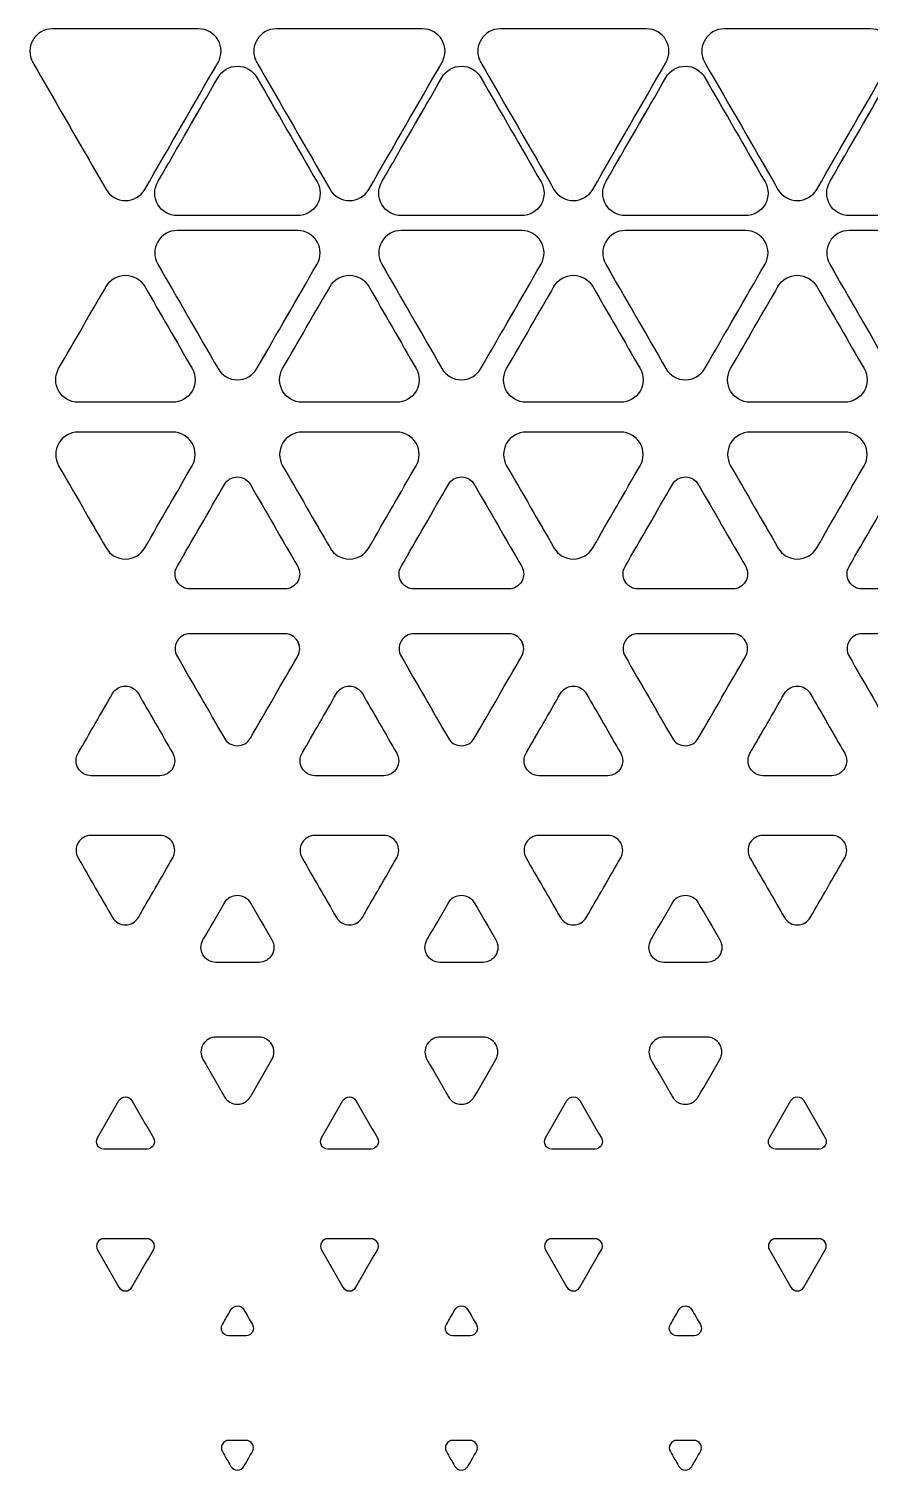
# Model space of a CAD drawing. Extents: x -66 to 148, y 54 to 150.
# Drawn here: x -66.5 to -10.1, y 53.5 to 150 of the extents above; entities that cross this region are included whole.
import ezdxf

# ---------------------------------------------------------------- set-up
doc = ezdxf.new("R2010")
doc.units = 0
doc.layers.add('Default', color=7, linetype='Continuous')

msp = doc.modelspace()

# ---------------------------------------------------------------- linework, layer by layer
at = {"layer": 'Default'}
for points, knots in [([(-66.202, 147.75), (-66.47, 148.215), (-66.47, 148.786), (-66.202, 149.25), (-65.934, 149.714), (-65.439, 150), (-64.903, 150), (-61.634, 150), (-58.366, 150), (-55.097, 150), (-54.561, 150), (-54.066, 149.714), (-53.798, 149.25), (-53.53, 148.786), (-53.53, 148.215), (-53.798, 147.75), (-55.432, 144.918), (-57.066, 142.085), (-58.701, 139.252), (-58.969, 138.788), (-59.464, 138.502), (-60, 138.502), (-60.536, 138.502), (-61.031, 138.788), (-61.299, 139.252), (-62.934, 142.085), (-64.568, 144.918), (-66.202, 147.75)], [0, 0, 0, 0, 1, 1, 1, 2, 2, 2, 11.80577, 11.80577, 11.80577, 12.80577, 12.80577, 12.80577, 13.80577, 13.80577, 13.80577, 23.616986, 23.616986, 23.616986, 24.616986, 24.616986, 24.616986, 25.616986, 25.616986, 25.616986, 35.428202, 35.428202, 35.428202, 35.428202]), ([(-51.202, 147.75), (-51.47, 148.215), (-51.47, 148.786), (-51.202, 149.25), (-50.934, 149.714), (-50.439, 150), (-49.903, 150), (-46.634, 150), (-43.366, 150), (-40.097, 150), (-39.561, 150), (-39.066, 149.714), (-38.798, 149.25), (-38.53, 148.786), (-38.53, 148.215), (-38.798, 147.75), (-40.432, 144.918), (-42.066, 142.085), (-43.701, 139.252), (-43.969, 138.788), (-44.464, 138.502), (-45, 138.502), (-45.536, 138.502), (-46.031, 138.788), (-46.299, 139.252), (-47.934, 142.085), (-49.568, 144.918), (-51.202, 147.75)], [0, 0, 0, 0, 1, 1, 1, 2, 2, 2, 11.80577, 11.80577, 11.80577, 12.80577, 12.80577, 12.80577, 13.80577, 13.80577, 13.80577, 23.616986, 23.616986, 23.616986, 24.616986, 24.616986, 24.616986, 25.616986, 25.616986, 25.616986, 35.428202, 35.428202, 35.428202, 35.428202]), ([(-36.202, 147.75), (-36.47, 148.215), (-36.47, 148.786), (-36.202, 149.25), (-35.934, 149.714), (-35.439, 150), (-34.903, 150), (-31.634, 150), (-28.366, 150), (-25.097, 150), (-24.561, 150), (-24.066, 149.714), (-23.798, 149.25), (-23.53, 148.786), (-23.53, 148.215), (-23.798, 147.75), (-25.432, 144.918), (-27.066, 142.085), (-28.701, 139.252), (-28.969, 138.788), (-29.464, 138.502), (-30, 138.502), (-30.536, 138.502), (-31.031, 138.788), (-31.299, 139.252), (-32.934, 142.085), (-34.568, 144.918), (-36.202, 147.75)], [0, 0, 0, 0, 1, 1, 1, 2, 2, 2, 11.80577, 11.80577, 11.80577, 12.80577, 12.80577, 12.80577, 13.80577, 13.80577, 13.80577, 23.616986, 23.616986, 23.616986, 24.616986, 24.616986, 24.616986, 25.616986, 25.616986, 25.616986, 35.428202, 35.428202, 35.428202, 35.428202]), ([(-21.202, 147.75), (-21.47, 148.215), (-21.47, 148.786), (-21.202, 149.25), (-20.934, 149.714), (-20.439, 150), (-19.903, 150), (-16.634, 150), (-13.366, 150), (-10.097, 150), (-9.561, 150), (-9.066, 149.714), (-8.798, 149.25), (-8.53, 148.786), (-8.53, 148.215), (-8.798, 147.75), (-10.432, 144.918), (-12.066, 142.085), (-13.701, 139.252), (-13.969, 138.788), (-14.464, 138.502), (-15, 138.502), (-15.536, 138.502), (-16.031, 138.788), (-16.299, 139.252), (-17.934, 142.085), (-19.568, 144.918), (-21.202, 147.75)], [0, 0, 0, 0, 1, 1, 1, 2, 2, 2, 11.80577, 11.80577, 11.80577, 12.80577, 12.80577, 12.80577, 13.80577, 13.80577, 13.80577, 23.616986, 23.616986, 23.616986, 24.616986, 24.616986, 24.616986, 25.616986, 25.616986, 25.616986, 35.428202, 35.428202, 35.428202, 35.428202]), ([(-51.201, 146.747), (-51.469, 147.212), (-51.964, 147.498), (-52.5, 147.498), (-53.036, 147.498), (-53.531, 147.212), (-53.799, 146.747), (-55.145, 144.415), (-56.491, 142.082), (-57.836, 139.75), (-58.104, 139.285), (-58.104, 138.714), (-57.836, 138.25), (-57.568, 137.786), (-57.073, 137.5), (-56.537, 137.5), (-53.846, 137.5), (-51.154, 137.5), (-48.463, 137.5), (-47.927, 137.5), (-47.432, 137.786), (-47.164, 138.25), (-46.896, 138.714), (-46.896, 139.285), (-47.164, 139.75), (-48.509, 142.082), (-49.855, 144.415), (-51.201, 146.747)], [0, 0, 0, 0, 1, 1, 1, 2, 2, 2, 10.078844, 10.078844, 10.078844, 11.078844, 11.078844, 11.078844, 12.078844, 12.078844, 12.078844, 20.153204, 20.153204, 20.153204, 21.153204, 21.153204, 21.153204, 22.153204, 22.153204, 22.153204, 30.232048, 30.232048, 30.232048, 30.232048]), ([(-36.201, 146.747), (-36.469, 147.212), (-36.964, 147.498), (-37.5, 147.498), (-38.036, 147.498), (-38.531, 147.212), (-38.799, 146.747), (-40.145, 144.415), (-41.491, 142.082), (-42.836, 139.75), (-43.104, 139.285), (-43.104, 138.714), (-42.836, 138.25), (-42.568, 137.786), (-42.073, 137.5), (-41.537, 137.5), (-38.846, 137.5), (-36.154, 137.5), (-33.463, 137.5), (-32.927, 137.5), (-32.432, 137.786), (-32.164, 138.25), (-31.896, 138.714), (-31.896, 139.285), (-32.164, 139.75), (-33.509, 142.082), (-34.855, 144.415), (-36.201, 146.747)], [0, 0, 0, 0, 1, 1, 1, 2, 2, 2, 10.078844, 10.078844, 10.078844, 11.078844, 11.078844, 11.078844, 12.078844, 12.078844, 12.078844, 20.153204, 20.153204, 20.153204, 21.153204, 21.153204, 21.153204, 22.153204, 22.153204, 22.153204, 30.232048, 30.232048, 30.232048, 30.232048]), ([(-21.201, 146.747), (-21.469, 147.212), (-21.964, 147.498), (-22.5, 147.498), (-23.036, 147.498), (-23.531, 147.212), (-23.799, 146.747), (-25.145, 144.415), (-26.491, 142.082), (-27.836, 139.75), (-28.104, 139.285), (-28.104, 138.714), (-27.836, 138.25), (-27.568, 137.786), (-27.073, 137.5), (-26.537, 137.5), (-23.846, 137.5), (-21.154, 137.5), (-18.463, 137.5), (-17.927, 137.5), (-17.432, 137.786), (-17.164, 138.25), (-16.896, 138.714), (-16.896, 139.285), (-17.164, 139.75), (-18.509, 142.082), (-19.855, 144.415), (-21.201, 146.747)], [0, 0, 0, 0, 1, 1, 1, 2, 2, 2, 10.078844, 10.078844, 10.078844, 11.078844, 11.078844, 11.078844, 12.078844, 12.078844, 12.078844, 20.153204, 20.153204, 20.153204, 21.153204, 21.153204, 21.153204, 22.153204, 22.153204, 22.153204, 30.232048, 30.232048, 30.232048, 30.232048]), ([(-6.201, 146.747), (-6.469, 147.212), (-6.964, 147.498), (-7.5, 147.498), (-8.036, 147.498), (-8.531, 147.212), (-8.799, 146.747), (-10.145, 144.415), (-11.491, 142.082), (-12.836, 139.75), (-13.104, 139.285), (-13.104, 138.714), (-12.836, 138.25), (-12.568, 137.786), (-12.073, 137.5), (-11.537, 137.5), (-8.846, 137.5), (-6.154, 137.5), (-3.463, 137.5), (-2.927, 137.5), (-2.432, 137.786), (-2.164, 138.25), (-1.896, 138.714), (-1.896, 139.285), (-2.164, 139.75), (-3.509, 142.082), (-4.855, 144.415), (-6.201, 146.747)], [0, 0, 0, 0, 1, 1, 1, 2, 2, 2, 10.078844, 10.078844, 10.078844, 11.078844, 11.078844, 11.078844, 12.078844, 12.078844, 12.078844, 20.153204, 20.153204, 20.153204, 21.153204, 21.153204, 21.153204, 22.153204, 22.153204, 22.153204, 30.232048, 30.232048, 30.232048, 30.232048]), ([(-51.201, 127.253), (-51.469, 126.788), (-51.964, 126.502), (-52.5, 126.502), (-53.036, 126.502), (-53.531, 126.788), (-53.799, 127.253), (-55.145, 129.585), (-56.491, 131.918), (-57.836, 134.25), (-58.104, 134.715), (-58.104, 135.286), (-57.836, 135.75), (-57.568, 136.214), (-57.073, 136.5), (-56.537, 136.5), (-53.846, 136.5), (-51.154, 136.5), (-48.463, 136.5), (-47.927, 136.5), (-47.432, 136.214), (-47.164, 135.75), (-46.896, 135.286), (-46.896, 134.715), (-47.164, 134.25), (-48.509, 131.918), (-49.855, 129.585), (-51.201, 127.253)], [0, 0, 0, 0, 1, 1, 1, 2, 2, 2, 10.078844, 10.078844, 10.078844, 11.078844, 11.078844, 11.078844, 12.078844, 12.078844, 12.078844, 20.153204, 20.153204, 20.153204, 21.153204, 21.153204, 21.153204, 22.153204, 22.153204, 22.153204, 30.232048, 30.232048, 30.232048, 30.232048]), ([(-36.201, 127.253), (-36.469, 126.788), (-36.964, 126.502), (-37.5, 126.502), (-38.036, 126.502), (-38.531, 126.788), (-38.799, 127.253), (-40.145, 129.585), (-41.491, 131.918), (-42.836, 134.25), (-43.104, 134.715), (-43.104, 135.286), (-42.836, 135.75), (-42.568, 136.214), (-42.073, 136.5), (-41.537, 136.5), (-38.846, 136.5), (-36.154, 136.5), (-33.463, 136.5), (-32.927, 136.5), (-32.432, 136.214), (-32.164, 135.75), (-31.896, 135.286), (-31.896, 134.715), (-32.164, 134.25), (-33.509, 131.918), (-34.855, 129.585), (-36.201, 127.253)], [0, 0, 0, 0, 1, 1, 1, 2, 2, 2, 10.078844, 10.078844, 10.078844, 11.078844, 11.078844, 11.078844, 12.078844, 12.078844, 12.078844, 20.153204, 20.153204, 20.153204, 21.153204, 21.153204, 21.153204, 22.153204, 22.153204, 22.153204, 30.232048, 30.232048, 30.232048, 30.232048]), ([(-21.201, 127.253), (-21.469, 126.788), (-21.964, 126.502), (-22.5, 126.502), (-23.036, 126.502), (-23.531, 126.788), (-23.799, 127.253), (-25.145, 129.585), (-26.491, 131.918), (-27.836, 134.25), (-28.104, 134.715), (-28.104, 135.286), (-27.836, 135.75), (-27.568, 136.214), (-27.073, 136.5), (-26.537, 136.5), (-23.846, 136.5), (-21.154, 136.5), (-18.463, 136.5), (-17.927, 136.5), (-17.432, 136.214), (-17.164, 135.75), (-16.896, 135.286), (-16.896, 134.715), (-17.164, 134.25), (-18.509, 131.918), (-19.855, 129.585), (-21.201, 127.253)], [0, 0, 0, 0, 1, 1, 1, 2, 2, 2, 10.078844, 10.078844, 10.078844, 11.078844, 11.078844, 11.078844, 12.078844, 12.078844, 12.078844, 20.153204, 20.153204, 20.153204, 21.153204, 21.153204, 21.153204, 22.153204, 22.153204, 22.153204, 30.232048, 30.232048, 30.232048, 30.232048]), ([(-6.201, 127.253), (-6.469, 126.788), (-6.964, 126.502), (-7.5, 126.502), (-8.036, 126.502), (-8.531, 126.788), (-8.799, 127.253), (-10.145, 129.585), (-11.491, 131.918), (-12.836, 134.25), (-13.104, 134.715), (-13.104, 135.286), (-12.836, 135.75), (-12.568, 136.214), (-12.073, 136.5), (-11.537, 136.5), (-8.846, 136.5), (-6.154, 136.5), (-3.463, 136.5), (-2.927, 136.5), (-2.432, 136.214), (-2.164, 135.75), (-1.896, 135.286), (-1.896, 134.715), (-2.164, 134.25), (-3.509, 131.918), (-4.855, 129.585), (-6.201, 127.253)], [0, 0, 0, 0, 1, 1, 1, 2, 2, 2, 10.078844, 10.078844, 10.078844, 11.078844, 11.078844, 11.078844, 12.078844, 12.078844, 12.078844, 20.153204, 20.153204, 20.153204, 21.153204, 21.153204, 21.153204, 22.153204, 22.153204, 22.153204, 30.232048, 30.232048, 30.232048, 30.232048]), ([(-58.701, 132.747), (-58.969, 133.211), (-59.464, 133.497), (-60, 133.497), (-60.536, 133.497), (-61.031, 133.211), (-61.299, 132.747), (-62.356, 130.914), (-63.414, 129.082), (-64.471, 127.25), (-64.739, 126.785), (-64.738, 126.214), (-64.47, 125.75), (-64.202, 125.286), (-63.707, 125), (-63.171, 125), (-61.057, 125), (-58.943, 125), (-56.829, 125), (-56.293, 125), (-55.798, 125.286), (-55.53, 125.75), (-55.262, 126.214), (-55.261, 126.785), (-55.529, 127.25), (-56.586, 129.082), (-57.644, 130.914), (-58.701, 132.747)], [0, 0, 0, 0, 1, 1, 1, 2, 2, 2, 8.346472, 8.346472, 8.346472, 9.346472, 9.346472, 9.346472, 10.346472, 10.346472, 10.346472, 16.689422, 16.689422, 16.689422, 17.689422, 17.689422, 17.689422, 18.689422, 18.689422, 18.689422, 25.035895, 25.035895, 25.035895, 25.035895]), ([(-43.701, 132.747), (-43.969, 133.211), (-44.464, 133.497), (-45, 133.497), (-45.536, 133.497), (-46.031, 133.211), (-46.299, 132.747), (-47.356, 130.914), (-48.414, 129.082), (-49.471, 127.25), (-49.739, 126.785), (-49.738, 126.214), (-49.47, 125.75), (-49.202, 125.286), (-48.707, 125), (-48.171, 125), (-46.057, 125), (-43.943, 125), (-41.829, 125), (-41.293, 125), (-40.798, 125.286), (-40.53, 125.75), (-40.262, 126.214), (-40.261, 126.785), (-40.529, 127.25), (-41.586, 129.082), (-42.644, 130.914), (-43.701, 132.747)], [0, 0, 0, 0, 1, 1, 1, 2, 2, 2, 8.346472, 8.346472, 8.346472, 9.346472, 9.346472, 9.346472, 10.346472, 10.346472, 10.346472, 16.689422, 16.689422, 16.689422, 17.689422, 17.689422, 17.689422, 18.689422, 18.689422, 18.689422, 25.035895, 25.035895, 25.035895, 25.035895]), ([(-28.701, 132.747), (-28.969, 133.211), (-29.464, 133.497), (-30, 133.497), (-30.536, 133.497), (-31.031, 133.211), (-31.299, 132.747), (-32.356, 130.914), (-33.414, 129.082), (-34.471, 127.25), (-34.739, 126.785), (-34.738, 126.214), (-34.47, 125.75), (-34.202, 125.286), (-33.707, 125), (-33.171, 125), (-31.057, 125), (-28.943, 125), (-26.829, 125), (-26.293, 125), (-25.798, 125.286), (-25.53, 125.75), (-25.262, 126.214), (-25.261, 126.785), (-25.529, 127.25), (-26.586, 129.082), (-27.644, 130.914), (-28.701, 132.747)], [0, 0, 0, 0, 1, 1, 1, 2, 2, 2, 8.346472, 8.346472, 8.346472, 9.346472, 9.346472, 9.346472, 10.346472, 10.346472, 10.346472, 16.689422, 16.689422, 16.689422, 17.689422, 17.689422, 17.689422, 18.689422, 18.689422, 18.689422, 25.035895, 25.035895, 25.035895, 25.035895]), ([(-13.701, 132.747), (-13.969, 133.211), (-14.464, 133.497), (-15, 133.497), (-15.536, 133.497), (-16.031, 133.211), (-16.299, 132.747), (-17.356, 130.914), (-18.414, 129.082), (-19.471, 127.25), (-19.739, 126.785), (-19.738, 126.214), (-19.47, 125.75), (-19.202, 125.286), (-18.707, 125), (-18.171, 125), (-16.057, 125), (-13.943, 125), (-11.829, 125), (-11.293, 125), (-10.798, 125.286), (-10.53, 125.75), (-10.262, 126.214), (-10.261, 126.785), (-10.529, 127.25), (-11.586, 129.082), (-12.644, 130.914), (-13.701, 132.747)], [0, 0, 0, 0, 1, 1, 1, 2, 2, 2, 8.346472, 8.346472, 8.346472, 9.346472, 9.346472, 9.346472, 10.346472, 10.346472, 10.346472, 16.689422, 16.689422, 16.689422, 17.689422, 17.689422, 17.689422, 18.689422, 18.689422, 18.689422, 25.035895, 25.035895, 25.035895, 25.035895]), ([(-58.701, 115.253), (-58.969, 114.789), (-59.464, 114.503), (-60, 114.503), (-60.536, 114.503), (-61.031, 114.789), (-61.299, 115.253), (-62.356, 117.086), (-63.414, 118.918), (-64.471, 120.75), (-64.739, 121.215), (-64.738, 121.786), (-64.47, 122.25), (-64.202, 122.714), (-63.707, 123), (-63.171, 123), (-61.057, 123), (-58.943, 123), (-56.829, 123), (-56.293, 123), (-55.798, 122.714), (-55.53, 122.25), (-55.262, 121.786), (-55.261, 121.215), (-55.529, 120.75), (-56.586, 118.918), (-57.644, 117.086), (-58.701, 115.253)], [0, 0, 0, 0, 1, 1, 1, 2, 2, 2, 8.346472, 8.346472, 8.346472, 9.346472, 9.346472, 9.346472, 10.346472, 10.346472, 10.346472, 16.689422, 16.689422, 16.689422, 17.689422, 17.689422, 17.689422, 18.689422, 18.689422, 18.689422, 25.035895, 25.035895, 25.035895, 25.035895]), ([(-43.701, 115.253), (-43.969, 114.789), (-44.464, 114.503), (-45, 114.503), (-45.536, 114.503), (-46.031, 114.789), (-46.299, 115.253), (-47.356, 117.086), (-48.414, 118.918), (-49.471, 120.75), (-49.739, 121.215), (-49.738, 121.786), (-49.47, 122.25), (-49.202, 122.714), (-48.707, 123), (-48.171, 123), (-46.057, 123), (-43.943, 123), (-41.829, 123), (-41.293, 123), (-40.798, 122.714), (-40.53, 122.25), (-40.262, 121.786), (-40.261, 121.215), (-40.529, 120.75), (-41.586, 118.918), (-42.644, 117.086), (-43.701, 115.253)], [0, 0, 0, 0, 1, 1, 1, 2, 2, 2, 8.346472, 8.346472, 8.346472, 9.346472, 9.346472, 9.346472, 10.346472, 10.346472, 10.346472, 16.689422, 16.689422, 16.689422, 17.689422, 17.689422, 17.689422, 18.689422, 18.689422, 18.689422, 25.035895, 25.035895, 25.035895, 25.035895]), ([(-28.701, 115.253), (-28.969, 114.789), (-29.464, 114.503), (-30, 114.503), (-30.536, 114.503), (-31.031, 114.789), (-31.299, 115.253), (-32.356, 117.086), (-33.414, 118.918), (-34.471, 120.75), (-34.739, 121.215), (-34.738, 121.786), (-34.47, 122.25), (-34.202, 122.714), (-33.707, 123), (-33.171, 123), (-31.057, 123), (-28.943, 123), (-26.829, 123), (-26.293, 123), (-25.798, 122.714), (-25.53, 122.25), (-25.262, 121.786), (-25.261, 121.215), (-25.529, 120.75), (-26.586, 118.918), (-27.644, 117.086), (-28.701, 115.253)], [0, 0, 0, 0, 1, 1, 1, 2, 2, 2, 8.346472, 8.346472, 8.346472, 9.346472, 9.346472, 9.346472, 10.346472, 10.346472, 10.346472, 16.689422, 16.689422, 16.689422, 17.689422, 17.689422, 17.689422, 18.689422, 18.689422, 18.689422, 25.035895, 25.035895, 25.035895, 25.035895]), ([(-13.701, 115.253), (-13.969, 114.789), (-14.464, 114.503), (-15, 114.503), (-15.536, 114.503), (-16.031, 114.789), (-16.299, 115.253), (-17.356, 117.086), (-18.414, 118.918), (-19.471, 120.75), (-19.739, 121.215), (-19.738, 121.786), (-19.47, 122.25), (-19.202, 122.714), (-18.707, 123), (-18.171, 123), (-16.057, 123), (-13.943, 123), (-11.829, 123), (-11.293, 123), (-10.798, 122.714), (-10.53, 122.25), (-10.262, 121.786), (-10.261, 121.215), (-10.529, 120.75), (-11.586, 118.918), (-12.644, 117.086), (-13.701, 115.253)], [0, 0, 0, 0, 1, 1, 1, 2, 2, 2, 8.346472, 8.346472, 8.346472, 9.346472, 9.346472, 9.346472, 10.346472, 10.346472, 10.346472, 16.689422, 16.689422, 16.689422, 17.689422, 17.689422, 17.689422, 18.689422, 18.689422, 18.689422, 25.035895, 25.035895, 25.035895, 25.035895]), ([(-51.634, 119.497), (-51.812, 119.807), (-52.143, 119.997), (-52.5, 119.997), (-52.857, 119.997), (-53.188, 119.807), (-53.366, 119.497), (-54.423, 117.665), (-55.481, 115.832), (-56.538, 114), (-56.716, 113.69), (-56.716, 113.309), (-56.537, 113), (-56.359, 112.691), (-56.029, 112.5), (-55.671, 112.5), (-53.557, 112.5), (-51.443, 112.5), (-49.329, 112.5), (-48.971, 112.5), (-48.641, 112.691), (-48.463, 113), (-48.284, 113.309), (-48.284, 113.69), (-48.462, 114), (-49.519, 115.832), (-50.577, 117.665), (-51.634, 119.497)], [0, 0, 0, 0, 1, 1, 1, 2, 2, 2, 8.346472, 8.346472, 8.346472, 9.346472, 9.346472, 9.346472, 10.346472, 10.346472, 10.346472, 16.689422, 16.689422, 16.689422, 17.689422, 17.689422, 17.689422, 18.689422, 18.689422, 18.689422, 25.035895, 25.035895, 25.035895, 25.035895]), ([(-36.634, 119.497), (-36.812, 119.807), (-37.143, 119.997), (-37.5, 119.997), (-37.857, 119.997), (-38.188, 119.807), (-38.366, 119.497), (-39.423, 117.665), (-40.481, 115.832), (-41.538, 114), (-41.716, 113.69), (-41.716, 113.309), (-41.537, 113), (-41.359, 112.691), (-41.029, 112.5), (-40.671, 112.5), (-38.557, 112.5), (-36.443, 112.5), (-34.329, 112.5), (-33.971, 112.5), (-33.641, 112.691), (-33.463, 113), (-33.284, 113.309), (-33.284, 113.69), (-33.462, 114), (-34.519, 115.832), (-35.577, 117.665), (-36.634, 119.497)], [0, 0, 0, 0, 1, 1, 1, 2, 2, 2, 8.346472, 8.346472, 8.346472, 9.346472, 9.346472, 9.346472, 10.346472, 10.346472, 10.346472, 16.689422, 16.689422, 16.689422, 17.689422, 17.689422, 17.689422, 18.689422, 18.689422, 18.689422, 25.035895, 25.035895, 25.035895, 25.035895]), ([(-21.634, 119.497), (-21.812, 119.807), (-22.143, 119.997), (-22.5, 119.997), (-22.857, 119.997), (-23.188, 119.807), (-23.366, 119.497), (-24.423, 117.665), (-25.481, 115.832), (-26.538, 114), (-26.716, 113.69), (-26.716, 113.309), (-26.537, 113), (-26.359, 112.691), (-26.029, 112.5), (-25.671, 112.5), (-23.557, 112.5), (-21.443, 112.5), (-19.329, 112.5), (-18.971, 112.5), (-18.641, 112.691), (-18.463, 113), (-18.284, 113.309), (-18.284, 113.69), (-18.462, 114), (-19.519, 115.832), (-20.577, 117.665), (-21.634, 119.497)], [0, 0, 0, 0, 1, 1, 1, 2, 2, 2, 8.346472, 8.346472, 8.346472, 9.346472, 9.346472, 9.346472, 10.346472, 10.346472, 10.346472, 16.689422, 16.689422, 16.689422, 17.689422, 17.689422, 17.689422, 18.689422, 18.689422, 18.689422, 25.035895, 25.035895, 25.035895, 25.035895]), ([(-6.634, 119.497), (-6.812, 119.807), (-7.143, 119.997), (-7.5, 119.997), (-7.857, 119.997), (-8.188, 119.807), (-8.366, 119.497), (-9.423, 117.665), (-10.481, 115.832), (-11.538, 114), (-11.716, 113.69), (-11.716, 113.309), (-11.537, 113), (-11.359, 112.691), (-11.029, 112.5), (-10.671, 112.5), (-8.557, 112.5), (-6.443, 112.5), (-4.329, 112.5), (-3.971, 112.5), (-3.641, 112.691), (-3.463, 113), (-3.284, 113.309), (-3.284, 113.69), (-3.462, 114), (-4.519, 115.832), (-5.577, 117.665), (-6.634, 119.497)], [0, 0, 0, 0, 1, 1, 1, 2, 2, 2, 8.346472, 8.346472, 8.346472, 9.346472, 9.346472, 9.346472, 10.346472, 10.346472, 10.346472, 16.689422, 16.689422, 16.689422, 17.689422, 17.689422, 17.689422, 18.689422, 18.689422, 18.689422, 25.035895, 25.035895, 25.035895, 25.035895]), ([(-51.634, 102.503), (-51.812, 102.193), (-52.143, 102.003), (-52.5, 102.003), (-52.857, 102.003), (-53.188, 102.193), (-53.366, 102.503), (-54.423, 104.335), (-55.481, 106.168), (-56.538, 108), (-56.716, 108.31), (-56.716, 108.691), (-56.537, 109), (-56.359, 109.309), (-56.029, 109.5), (-55.671, 109.5), (-53.557, 109.5), (-51.443, 109.5), (-49.329, 109.5), (-48.971, 109.5), (-48.641, 109.309), (-48.463, 109), (-48.284, 108.691), (-48.284, 108.31), (-48.462, 108), (-49.519, 106.168), (-50.577, 104.335), (-51.634, 102.503)], [0, 0, 0, 0, 1, 1, 1, 2, 2, 2, 8.346472, 8.346472, 8.346472, 9.346472, 9.346472, 9.346472, 10.346472, 10.346472, 10.346472, 16.689422, 16.689422, 16.689422, 17.689422, 17.689422, 17.689422, 18.689422, 18.689422, 18.689422, 25.035895, 25.035895, 25.035895, 25.035895]), ([(-36.634, 102.503), (-36.812, 102.193), (-37.143, 102.003), (-37.5, 102.003), (-37.857, 102.003), (-38.188, 102.193), (-38.366, 102.503), (-39.423, 104.335), (-40.481, 106.168), (-41.538, 108), (-41.716, 108.31), (-41.716, 108.691), (-41.537, 109), (-41.359, 109.309), (-41.029, 109.5), (-40.671, 109.5), (-38.557, 109.5), (-36.443, 109.5), (-34.329, 109.5), (-33.971, 109.5), (-33.641, 109.309), (-33.463, 109), (-33.284, 108.691), (-33.284, 108.31), (-33.462, 108), (-34.519, 106.168), (-35.577, 104.335), (-36.634, 102.503)], [0, 0, 0, 0, 1, 1, 1, 2, 2, 2, 8.346472, 8.346472, 8.346472, 9.346472, 9.346472, 9.346472, 10.346472, 10.346472, 10.346472, 16.689422, 16.689422, 16.689422, 17.689422, 17.689422, 17.689422, 18.689422, 18.689422, 18.689422, 25.035895, 25.035895, 25.035895, 25.035895]), ([(-21.634, 102.503), (-21.812, 102.193), (-22.143, 102.003), (-22.5, 102.003), (-22.857, 102.003), (-23.188, 102.193), (-23.366, 102.503), (-24.423, 104.335), (-25.481, 106.168), (-26.538, 108), (-26.716, 108.31), (-26.716, 108.691), (-26.537, 109), (-26.359, 109.309), (-26.029, 109.5), (-25.671, 109.5), (-23.557, 109.5), (-21.443, 109.5), (-19.329, 109.5), (-18.971, 109.5), (-18.641, 109.309), (-18.463, 109), (-18.284, 108.691), (-18.284, 108.31), (-18.462, 108), (-19.519, 106.168), (-20.577, 104.335), (-21.634, 102.503)], [0, 0, 0, 0, 1, 1, 1, 2, 2, 2, 8.346472, 8.346472, 8.346472, 9.346472, 9.346472, 9.346472, 10.346472, 10.346472, 10.346472, 16.689422, 16.689422, 16.689422, 17.689422, 17.689422, 17.689422, 18.689422, 18.689422, 18.689422, 25.035895, 25.035895, 25.035895, 25.035895]), ([(-6.634, 102.503), (-6.812, 102.193), (-7.143, 102.003), (-7.5, 102.003), (-7.857, 102.003), (-8.188, 102.193), (-8.366, 102.503), (-9.423, 104.335), (-10.481, 106.168), (-11.538, 108), (-11.716, 108.31), (-11.716, 108.691), (-11.537, 109), (-11.359, 109.309), (-11.029, 109.5), (-10.671, 109.5), (-8.557, 109.5), (-6.443, 109.5), (-4.329, 109.5), (-3.971, 109.5), (-3.641, 109.309), (-3.463, 109), (-3.284, 108.691), (-3.284, 108.31), (-3.462, 108), (-4.519, 106.168), (-5.577, 104.335), (-6.634, 102.503)], [0, 0, 0, 0, 1, 1, 1, 2, 2, 2, 8.346472, 8.346472, 8.346472, 9.346472, 9.346472, 9.346472, 10.346472, 10.346472, 10.346472, 16.689422, 16.689422, 16.689422, 17.689422, 17.689422, 17.689422, 18.689422, 18.689422, 18.689422, 25.035895, 25.035895, 25.035895, 25.035895]), ([(-59.134, 105.496), (-59.312, 105.806), (-59.643, 105.997), (-60, 105.997), (-60.357, 105.997), (-60.688, 105.806), (-60.866, 105.496), (-61.635, 104.164), (-62.403, 102.832), (-63.172, 101.5), (-63.35, 101.19), (-63.35, 100.809), (-63.172, 100.5), (-62.993, 100.191), (-62.663, 100), (-62.306, 100), (-60.769, 100), (-59.231, 100), (-57.694, 100), (-57.337, 100), (-57.007, 100.191), (-56.828, 100.5), (-56.65, 100.809), (-56.65, 101.19), (-56.828, 101.5), (-57.597, 102.832), (-58.365, 104.164), (-59.134, 105.496)], [0, 0, 0, 0, 1, 1, 1, 2, 2, 2, 6.614101, 6.614101, 6.614101, 7.614101, 7.614101, 7.614101, 8.614101, 8.614101, 8.614101, 13.22564, 13.22564, 13.22564, 14.22564, 14.22564, 14.22564, 15.22564, 15.22564, 15.22564, 19.839741, 19.839741, 19.839741, 19.839741]), ([(-44.134, 105.496), (-44.312, 105.806), (-44.643, 105.997), (-45, 105.997), (-45.357, 105.997), (-45.688, 105.806), (-45.866, 105.496), (-46.635, 104.164), (-47.403, 102.832), (-48.172, 101.5), (-48.35, 101.19), (-48.35, 100.809), (-48.172, 100.5), (-47.993, 100.191), (-47.663, 100), (-47.306, 100), (-45.769, 100), (-44.231, 100), (-42.694, 100), (-42.337, 100), (-42.007, 100.191), (-41.828, 100.5), (-41.65, 100.809), (-41.65, 101.19), (-41.828, 101.5), (-42.597, 102.832), (-43.365, 104.164), (-44.134, 105.496)], [0, 0, 0, 0, 1, 1, 1, 2, 2, 2, 6.614101, 6.614101, 6.614101, 7.614101, 7.614101, 7.614101, 8.614101, 8.614101, 8.614101, 13.22564, 13.22564, 13.22564, 14.22564, 14.22564, 14.22564, 15.22564, 15.22564, 15.22564, 19.839741, 19.839741, 19.839741, 19.839741]), ([(-29.134, 105.496), (-29.312, 105.806), (-29.643, 105.997), (-30, 105.997), (-30.357, 105.997), (-30.688, 105.806), (-30.866, 105.496), (-31.635, 104.164), (-32.403, 102.832), (-33.172, 101.5), (-33.35, 101.19), (-33.35, 100.809), (-33.172, 100.5), (-32.993, 100.191), (-32.663, 100), (-32.306, 100), (-30.769, 100), (-29.231, 100), (-27.694, 100), (-27.337, 100), (-27.007, 100.191), (-26.828, 100.5), (-26.65, 100.809), (-26.65, 101.19), (-26.828, 101.5), (-27.597, 102.832), (-28.365, 104.164), (-29.134, 105.496)], [0, 0, 0, 0, 1, 1, 1, 2, 2, 2, 6.614101, 6.614101, 6.614101, 7.614101, 7.614101, 7.614101, 8.614101, 8.614101, 8.614101, 13.22564, 13.22564, 13.22564, 14.22564, 14.22564, 14.22564, 15.22564, 15.22564, 15.22564, 19.839741, 19.839741, 19.839741, 19.839741]), ([(-14.134, 105.496), (-14.312, 105.806), (-14.643, 105.997), (-15, 105.997), (-15.357, 105.997), (-15.688, 105.806), (-15.866, 105.496), (-16.635, 104.164), (-17.403, 102.832), (-18.172, 101.5), (-18.35, 101.19), (-18.35, 100.809), (-18.172, 100.5), (-17.993, 100.191), (-17.663, 100), (-17.306, 100), (-15.769, 100), (-14.231, 100), (-12.694, 100), (-12.337, 100), (-12.007, 100.191), (-11.828, 100.5), (-11.65, 100.809), (-11.65, 101.19), (-11.828, 101.5), (-12.597, 102.832), (-13.365, 104.164), (-14.134, 105.496)], [0, 0, 0, 0, 1, 1, 1, 2, 2, 2, 6.614101, 6.614101, 6.614101, 7.614101, 7.614101, 7.614101, 8.614101, 8.614101, 8.614101, 13.22564, 13.22564, 13.22564, 14.22564, 14.22564, 14.22564, 15.22564, 15.22564, 15.22564, 19.839741, 19.839741, 19.839741, 19.839741]), ([(-59.134, 90.504), (-59.312, 90.194), (-59.643, 90.003), (-60, 90.003), (-60.357, 90.003), (-60.688, 90.194), (-60.866, 90.504), (-61.635, 91.836), (-62.403, 93.168), (-63.172, 94.5), (-63.35, 94.81), (-63.35, 95.191), (-63.172, 95.5), (-62.993, 95.809), (-62.663, 96), (-62.306, 96), (-60.769, 96), (-59.231, 96), (-57.694, 96), (-57.337, 96), (-57.007, 95.809), (-56.828, 95.5), (-56.65, 95.191), (-56.65, 94.81), (-56.828, 94.5), (-57.597, 93.168), (-58.365, 91.836), (-59.134, 90.504)], [0, 0, 0, 0, 1, 1, 1, 2, 2, 2, 6.614101, 6.614101, 6.614101, 7.614101, 7.614101, 7.614101, 8.614101, 8.614101, 8.614101, 13.22564, 13.22564, 13.22564, 14.22564, 14.22564, 14.22564, 15.22564, 15.22564, 15.22564, 19.839741, 19.839741, 19.839741, 19.839741]), ([(-44.134, 90.504), (-44.312, 90.194), (-44.643, 90.003), (-45, 90.003), (-45.357, 90.003), (-45.688, 90.194), (-45.866, 90.504), (-46.635, 91.836), (-47.403, 93.168), (-48.172, 94.5), (-48.35, 94.81), (-48.35, 95.191), (-48.172, 95.5), (-47.993, 95.809), (-47.663, 96), (-47.306, 96), (-45.769, 96), (-44.231, 96), (-42.694, 96), (-42.337, 96), (-42.007, 95.809), (-41.828, 95.5), (-41.65, 95.191), (-41.65, 94.81), (-41.828, 94.5), (-42.597, 93.168), (-43.365, 91.836), (-44.134, 90.504)], [0, 0, 0, 0, 1, 1, 1, 2, 2, 2, 6.614101, 6.614101, 6.614101, 7.614101, 7.614101, 7.614101, 8.614101, 8.614101, 8.614101, 13.22564, 13.22564, 13.22564, 14.22564, 14.22564, 14.22564, 15.22564, 15.22564, 15.22564, 19.839741, 19.839741, 19.839741, 19.839741]), ([(-29.134, 90.504), (-29.312, 90.194), (-29.643, 90.003), (-30, 90.003), (-30.357, 90.003), (-30.688, 90.194), (-30.866, 90.504), (-31.635, 91.836), (-32.403, 93.168), (-33.172, 94.5), (-33.35, 94.81), (-33.35, 95.191), (-33.172, 95.5), (-32.993, 95.809), (-32.663, 96), (-32.306, 96), (-30.769, 96), (-29.231, 96), (-27.694, 96), (-27.337, 96), (-27.007, 95.809), (-26.828, 95.5), (-26.65, 95.191), (-26.65, 94.81), (-26.828, 94.5), (-27.597, 93.168), (-28.365, 91.836), (-29.134, 90.504)], [0, 0, 0, 0, 1, 1, 1, 2, 2, 2, 6.614101, 6.614101, 6.614101, 7.614101, 7.614101, 7.614101, 8.614101, 8.614101, 8.614101, 13.22564, 13.22564, 13.22564, 14.22564, 14.22564, 14.22564, 15.22564, 15.22564, 15.22564, 19.839741, 19.839741, 19.839741, 19.839741]), ([(-14.134, 90.504), (-14.312, 90.194), (-14.643, 90.003), (-15, 90.003), (-15.357, 90.003), (-15.688, 90.194), (-15.866, 90.504), (-16.635, 91.836), (-17.403, 93.168), (-18.172, 94.5), (-18.35, 94.81), (-18.35, 95.191), (-18.172, 95.5), (-17.993, 95.809), (-17.663, 96), (-17.306, 96), (-15.769, 96), (-14.231, 96), (-12.694, 96), (-12.337, 96), (-12.007, 95.809), (-11.828, 95.5), (-11.65, 95.191), (-11.65, 94.81), (-11.828, 94.5), (-12.597, 93.168), (-13.365, 91.836), (-14.134, 90.504)], [0, 0, 0, 0, 1, 1, 1, 2, 2, 2, 6.614101, 6.614101, 6.614101, 7.614101, 7.614101, 7.614101, 8.614101, 8.614101, 8.614101, 13.22564, 13.22564, 13.22564, 14.22564, 14.22564, 14.22564, 15.22564, 15.22564, 15.22564, 19.839741, 19.839741, 19.839741, 19.839741]), ([(-51.634, 91.496), (-51.812, 91.805), (-52.143, 91.996), (-52.5, 91.996), (-52.857, 91.996), (-53.188, 91.805), (-53.366, 91.496), (-53.846, 90.664), (-54.326, 89.832), (-54.806, 89), (-54.985, 88.69), (-54.985, 88.309), (-54.806, 88), (-54.627, 87.691), (-54.297, 87.5), (-53.94, 87.5), (-52.98, 87.5), (-52.02, 87.5), (-51.06, 87.5), (-50.703, 87.5), (-50.373, 87.691), (-50.194, 88), (-50.015, 88.309), (-50.015, 88.69), (-50.194, 89), (-50.674, 89.832), (-51.154, 90.664), (-51.634, 91.496)], [0, 0, 0, 0, 1, 1, 1, 2, 2, 2, 4.881729, 4.881729, 4.881729, 5.881729, 5.881729, 5.881729, 6.881729, 6.881729, 6.881729, 9.761859, 9.761859, 9.761859, 10.761859, 10.761859, 10.761859, 11.761859, 11.761859, 11.761859, 14.643588, 14.643588, 14.643588, 14.643588]), ([(-36.634, 91.496), (-36.812, 91.805), (-37.143, 91.996), (-37.5, 91.996), (-37.857, 91.996), (-38.188, 91.805), (-38.366, 91.496), (-38.846, 90.664), (-39.326, 89.832), (-39.806, 89), (-39.985, 88.69), (-39.985, 88.309), (-39.806, 88), (-39.627, 87.691), (-39.297, 87.5), (-38.94, 87.5), (-37.98, 87.5), (-37.02, 87.5), (-36.06, 87.5), (-35.703, 87.5), (-35.373, 87.691), (-35.194, 88), (-35.015, 88.309), (-35.015, 88.69), (-35.194, 89), (-35.674, 89.832), (-36.154, 90.664), (-36.634, 91.496)], [0, 0, 0, 0, 1, 1, 1, 2, 2, 2, 4.881729, 4.881729, 4.881729, 5.881729, 5.881729, 5.881729, 6.881729, 6.881729, 6.881729, 9.761859, 9.761859, 9.761859, 10.761859, 10.761859, 10.761859, 11.761859, 11.761859, 11.761859, 14.643588, 14.643588, 14.643588, 14.643588]), ([(-21.634, 91.496), (-21.812, 91.805), (-22.143, 91.996), (-22.5, 91.996), (-22.857, 91.996), (-23.188, 91.805), (-23.366, 91.496), (-23.846, 90.664), (-24.326, 89.832), (-24.806, 89), (-24.985, 88.69), (-24.985, 88.309), (-24.806, 88), (-24.627, 87.691), (-24.297, 87.5), (-23.94, 87.5), (-22.98, 87.5), (-22.02, 87.5), (-21.06, 87.5), (-20.703, 87.5), (-20.373, 87.691), (-20.194, 88), (-20.015, 88.309), (-20.015, 88.69), (-20.194, 89), (-20.674, 89.832), (-21.154, 90.664), (-21.634, 91.496)], [0, 0, 0, 0, 1, 1, 1, 2, 2, 2, 4.881729, 4.881729, 4.881729, 5.881729, 5.881729, 5.881729, 6.881729, 6.881729, 6.881729, 9.761859, 9.761859, 9.761859, 10.761859, 10.761859, 10.761859, 11.761859, 11.761859, 11.761859, 14.643588, 14.643588, 14.643588, 14.643588]), ([(-51.634, 78.504), (-51.812, 78.195), (-52.143, 78.004), (-52.5, 78.004), (-52.857, 78.004), (-53.188, 78.195), (-53.366, 78.504), (-53.846, 79.336), (-54.326, 80.168), (-54.806, 81), (-54.985, 81.31), (-54.985, 81.691), (-54.806, 82), (-54.627, 82.309), (-54.297, 82.5), (-53.94, 82.5), (-52.98, 82.5), (-52.02, 82.5), (-51.06, 82.5), (-50.703, 82.5), (-50.373, 82.309), (-50.194, 82), (-50.015, 81.691), (-50.015, 81.31), (-50.194, 81), (-50.674, 80.168), (-51.154, 79.336), (-51.634, 78.504)], [0, 0, 0, 0, 1, 1, 1, 2, 2, 2, 4.881729, 4.881729, 4.881729, 5.881729, 5.881729, 5.881729, 6.881729, 6.881729, 6.881729, 9.761859, 9.761859, 9.761859, 10.761859, 10.761859, 10.761859, 11.761859, 11.761859, 11.761859, 14.643588, 14.643588, 14.643588, 14.643588]), ([(-36.634, 78.504), (-36.812, 78.195), (-37.143, 78.004), (-37.5, 78.004), (-37.857, 78.004), (-38.188, 78.195), (-38.366, 78.504), (-38.846, 79.336), (-39.326, 80.168), (-39.806, 81), (-39.985, 81.31), (-39.985, 81.691), (-39.806, 82), (-39.627, 82.309), (-39.297, 82.5), (-38.94, 82.5), (-37.98, 82.5), (-37.02, 82.5), (-36.06, 82.5), (-35.703, 82.5), (-35.373, 82.309), (-35.194, 82), (-35.015, 81.691), (-35.015, 81.31), (-35.194, 81), (-35.674, 80.168), (-36.154, 79.336), (-36.634, 78.504)], [0, 0, 0, 0, 1, 1, 1, 2, 2, 2, 4.881729, 4.881729, 4.881729, 5.881729, 5.881729, 5.881729, 6.881729, 6.881729, 6.881729, 9.761859, 9.761859, 9.761859, 10.761859, 10.761859, 10.761859, 11.761859, 11.761859, 11.761859, 14.643588, 14.643588, 14.643588, 14.643588]), ([(-21.634, 78.504), (-21.812, 78.195), (-22.143, 78.004), (-22.5, 78.004), (-22.857, 78.004), (-23.188, 78.195), (-23.366, 78.504), (-23.846, 79.336), (-24.326, 80.168), (-24.806, 81), (-24.985, 81.31), (-24.985, 81.691), (-24.806, 82), (-24.627, 82.309), (-24.297, 82.5), (-23.94, 82.5), (-22.98, 82.5), (-22.02, 82.5), (-21.06, 82.5), (-20.703, 82.5), (-20.373, 82.309), (-20.194, 82), (-20.015, 81.691), (-20.015, 81.31), (-20.194, 81), (-20.674, 80.168), (-21.154, 79.336), (-21.634, 78.504)], [0, 0, 0, 0, 1, 1, 1, 2, 2, 2, 4.881729, 4.881729, 4.881729, 5.881729, 5.881729, 5.881729, 6.881729, 6.881729, 6.881729, 9.761859, 9.761859, 9.761859, 10.761859, 10.761859, 10.761859, 11.761859, 11.761859, 11.761859, 14.643588, 14.643588, 14.643588, 14.643588]), ([(-59.567, 78.246), (-59.656, 78.401), (-59.821, 78.496), (-60, 78.496), (-60.179, 78.496), (-60.344, 78.401), (-60.433, 78.246), (-60.913, 77.414), (-61.393, 76.582), (-61.873, 75.75), (-61.962, 75.595), (-61.962, 75.405), (-61.873, 75.25), (-61.784, 75.095), (-61.619, 75), (-61.44, 75), (-60.48, 75), (-59.52, 75), (-58.56, 75), (-58.381, 75), (-58.216, 75.095), (-58.127, 75.25), (-58.038, 75.405), (-58.038, 75.595), (-58.127, 75.75), (-58.607, 76.582), (-59.087, 77.414), (-59.567, 78.246)], [0, 0, 0, 0, 1, 1, 1, 2, 2, 2, 4.881729, 4.881729, 4.881729, 5.881729, 5.881729, 5.881729, 6.881729, 6.881729, 6.881729, 9.761859, 9.761859, 9.761859, 10.761859, 10.761859, 10.761859, 11.761859, 11.761859, 11.761859, 14.643588, 14.643588, 14.643588, 14.643588]), ([(-44.567, 78.246), (-44.656, 78.401), (-44.821, 78.496), (-45, 78.496), (-45.179, 78.496), (-45.344, 78.401), (-45.433, 78.246), (-45.913, 77.414), (-46.393, 76.582), (-46.873, 75.75), (-46.962, 75.595), (-46.962, 75.405), (-46.873, 75.25), (-46.784, 75.095), (-46.619, 75), (-46.44, 75), (-45.48, 75), (-44.52, 75), (-43.56, 75), (-43.381, 75), (-43.216, 75.095), (-43.127, 75.25), (-43.038, 75.405), (-43.038, 75.595), (-43.127, 75.75), (-43.607, 76.582), (-44.087, 77.414), (-44.567, 78.246)], [0, 0, 0, 0, 1, 1, 1, 2, 2, 2, 4.881729, 4.881729, 4.881729, 5.881729, 5.881729, 5.881729, 6.881729, 6.881729, 6.881729, 9.761859, 9.761859, 9.761859, 10.761859, 10.761859, 10.761859, 11.761859, 11.761859, 11.761859, 14.643588, 14.643588, 14.643588, 14.643588]), ([(-29.567, 78.246), (-29.656, 78.401), (-29.821, 78.496), (-30, 78.496), (-30.179, 78.496), (-30.344, 78.401), (-30.433, 78.246), (-30.913, 77.414), (-31.393, 76.582), (-31.873, 75.75), (-31.962, 75.595), (-31.962, 75.405), (-31.873, 75.25), (-31.784, 75.095), (-31.619, 75), (-31.44, 75), (-30.48, 75), (-29.52, 75), (-28.56, 75), (-28.381, 75), (-28.216, 75.095), (-28.127, 75.25), (-28.038, 75.405), (-28.038, 75.595), (-28.127, 75.75), (-28.607, 76.582), (-29.087, 77.414), (-29.567, 78.246)], [0, 0, 0, 0, 1, 1, 1, 2, 2, 2, 4.881729, 4.881729, 4.881729, 5.881729, 5.881729, 5.881729, 6.881729, 6.881729, 6.881729, 9.761859, 9.761859, 9.761859, 10.761859, 10.761859, 10.761859, 11.761859, 11.761859, 11.761859, 14.643588, 14.643588, 14.643588, 14.643588]), ([(-14.567, 78.246), (-14.656, 78.401), (-14.821, 78.496), (-15, 78.496), (-15.179, 78.496), (-15.344, 78.401), (-15.433, 78.246), (-15.913, 77.414), (-16.393, 76.582), (-16.873, 75.75), (-16.962, 75.595), (-16.962, 75.405), (-16.873, 75.25), (-16.784, 75.095), (-16.619, 75), (-16.44, 75), (-15.48, 75), (-14.52, 75), (-13.56, 75), (-13.381, 75), (-13.216, 75.095), (-13.127, 75.25), (-13.038, 75.405), (-13.038, 75.595), (-13.127, 75.75), (-13.607, 76.582), (-14.087, 77.414), (-14.567, 78.246)], [0, 0, 0, 0, 1, 1, 1, 2, 2, 2, 4.881729, 4.881729, 4.881729, 5.881729, 5.881729, 5.881729, 6.881729, 6.881729, 6.881729, 9.761859, 9.761859, 9.761859, 10.761859, 10.761859, 10.761859, 11.761859, 11.761859, 11.761859, 14.643588, 14.643588, 14.643588, 14.643588]), ([(-59.567, 65.754), (-59.656, 65.599), (-59.821, 65.504), (-60, 65.504), (-60.179, 65.504), (-60.344, 65.599), (-60.433, 65.754), (-60.913, 66.586), (-61.393, 67.418), (-61.873, 68.25), (-61.962, 68.405), (-61.962, 68.595), (-61.873, 68.75), (-61.784, 68.905), (-61.619, 69), (-61.44, 69), (-60.48, 69), (-59.52, 69), (-58.56, 69), (-58.381, 69), (-58.216, 68.905), (-58.127, 68.75), (-58.038, 68.595), (-58.038, 68.405), (-58.127, 68.25), (-58.607, 67.418), (-59.087, 66.586), (-59.567, 65.754)], [0, 0, 0, 0, 1, 1, 1, 2, 2, 2, 4.881729, 4.881729, 4.881729, 5.881729, 5.881729, 5.881729, 6.881729, 6.881729, 6.881729, 9.761859, 9.761859, 9.761859, 10.761859, 10.761859, 10.761859, 11.761859, 11.761859, 11.761859, 14.643588, 14.643588, 14.643588, 14.643588]), ([(-44.567, 65.754), (-44.656, 65.599), (-44.821, 65.504), (-45, 65.504), (-45.179, 65.504), (-45.344, 65.599), (-45.433, 65.754), (-45.913, 66.586), (-46.393, 67.418), (-46.873, 68.25), (-46.962, 68.405), (-46.962, 68.595), (-46.873, 68.75), (-46.784, 68.905), (-46.619, 69), (-46.44, 69), (-45.48, 69), (-44.52, 69), (-43.56, 69), (-43.381, 69), (-43.216, 68.905), (-43.127, 68.75), (-43.038, 68.595), (-43.038, 68.405), (-43.127, 68.25), (-43.607, 67.418), (-44.087, 66.586), (-44.567, 65.754)], [0, 0, 0, 0, 1, 1, 1, 2, 2, 2, 4.881729, 4.881729, 4.881729, 5.881729, 5.881729, 5.881729, 6.881729, 6.881729, 6.881729, 9.761859, 9.761859, 9.761859, 10.761859, 10.761859, 10.761859, 11.761859, 11.761859, 11.761859, 14.643588, 14.643588, 14.643588, 14.643588]), ([(-29.567, 65.754), (-29.656, 65.599), (-29.821, 65.504), (-30, 65.504), (-30.179, 65.504), (-30.344, 65.599), (-30.433, 65.754), (-30.913, 66.586), (-31.393, 67.418), (-31.873, 68.25), (-31.962, 68.405), (-31.962, 68.595), (-31.873, 68.75), (-31.784, 68.905), (-31.619, 69), (-31.44, 69), (-30.48, 69), (-29.52, 69), (-28.56, 69), (-28.381, 69), (-28.216, 68.905), (-28.127, 68.75), (-28.038, 68.595), (-28.038, 68.405), (-28.127, 68.25), (-28.607, 67.418), (-29.087, 66.586), (-29.567, 65.754)], [0, 0, 0, 0, 1, 1, 1, 2, 2, 2, 4.881729, 4.881729, 4.881729, 5.881729, 5.881729, 5.881729, 6.881729, 6.881729, 6.881729, 9.761859, 9.761859, 9.761859, 10.761859, 10.761859, 10.761859, 11.761859, 11.761859, 11.761859, 14.643588, 14.643588, 14.643588, 14.643588]), ([(-14.567, 65.754), (-14.656, 65.599), (-14.821, 65.504), (-15, 65.504), (-15.179, 65.504), (-15.344, 65.599), (-15.433, 65.754), (-15.913, 66.586), (-16.393, 67.418), (-16.873, 68.25), (-16.962, 68.405), (-16.962, 68.595), (-16.873, 68.75), (-16.784, 68.905), (-16.619, 69), (-16.44, 69), (-15.48, 69), (-14.52, 69), (-13.56, 69), (-13.381, 69), (-13.216, 68.905), (-13.127, 68.75), (-13.038, 68.595), (-13.038, 68.405), (-13.127, 68.25), (-13.607, 67.418), (-14.087, 66.586), (-14.567, 65.754)], [0, 0, 0, 0, 1, 1, 1, 2, 2, 2, 4.881729, 4.881729, 4.881729, 5.881729, 5.881729, 5.881729, 6.881729, 6.881729, 6.881729, 9.761859, 9.761859, 9.761859, 10.761859, 10.761859, 10.761859, 11.761859, 11.761859, 11.761859, 14.643588, 14.643588, 14.643588, 14.643588]), ([(-52.067, 64.245), (-52.156, 64.4), (-52.321, 64.496), (-52.5, 64.496), (-52.679, 64.496), (-52.844, 64.4), (-52.933, 64.245), (-53.125, 63.914), (-53.316, 63.582), (-53.507, 63.25), (-53.597, 63.095), (-53.597, 62.905), (-53.507, 62.75), (-53.418, 62.595), (-53.253, 62.5), (-53.074, 62.5), (-52.691, 62.5), (-52.309, 62.5), (-51.926, 62.5), (-51.747, 62.5), (-51.582, 62.595), (-51.493, 62.75), (-51.403, 62.905), (-51.403, 63.095), (-51.493, 63.25), (-51.684, 63.582), (-51.875, 63.914), (-52.067, 64.245)], [0, 0, 0, 0, 1, 1, 1, 2, 2, 2, 3.149357, 3.149357, 3.149357, 4.149357, 4.149357, 4.149357, 5.149357, 5.149357, 5.149357, 6.298077, 6.298077, 6.298077, 7.298077, 7.298077, 7.298077, 8.298077, 8.298077, 8.298077, 9.447434, 9.447434, 9.447434, 9.447434]), ([(-37.067, 64.245), (-37.156, 64.4), (-37.321, 64.496), (-37.5, 64.496), (-37.679, 64.496), (-37.844, 64.4), (-37.933, 64.245), (-38.125, 63.914), (-38.316, 63.582), (-38.507, 63.25), (-38.597, 63.095), (-38.597, 62.905), (-38.507, 62.75), (-38.418, 62.595), (-38.253, 62.5), (-38.074, 62.5), (-37.691, 62.5), (-37.309, 62.5), (-36.926, 62.5), (-36.747, 62.5), (-36.582, 62.595), (-36.493, 62.75), (-36.403, 62.905), (-36.403, 63.095), (-36.493, 63.25), (-36.684, 63.582), (-36.875, 63.914), (-37.067, 64.245)], [0, 0, 0, 0, 1, 1, 1, 2, 2, 2, 3.149357, 3.149357, 3.149357, 4.149357, 4.149357, 4.149357, 5.149357, 5.149357, 5.149357, 6.298077, 6.298077, 6.298077, 7.298077, 7.298077, 7.298077, 8.298077, 8.298077, 8.298077, 9.447434, 9.447434, 9.447434, 9.447434]), ([(-22.067, 64.245), (-22.156, 64.4), (-22.321, 64.496), (-22.5, 64.496), (-22.679, 64.496), (-22.844, 64.4), (-22.933, 64.245), (-23.125, 63.914), (-23.316, 63.582), (-23.507, 63.25), (-23.597, 63.095), (-23.597, 62.905), (-23.507, 62.75), (-23.418, 62.595), (-23.253, 62.5), (-23.074, 62.5), (-22.691, 62.5), (-22.309, 62.5), (-21.926, 62.5), (-21.747, 62.5), (-21.582, 62.595), (-21.493, 62.75), (-21.403, 62.905), (-21.403, 63.095), (-21.493, 63.25), (-21.684, 63.582), (-21.875, 63.914), (-22.067, 64.245)], [0, 0, 0, 0, 1, 1, 1, 2, 2, 2, 3.149357, 3.149357, 3.149357, 4.149357, 4.149357, 4.149357, 5.149357, 5.149357, 5.149357, 6.298077, 6.298077, 6.298077, 7.298077, 7.298077, 7.298077, 8.298077, 8.298077, 8.298077, 9.447434, 9.447434, 9.447434, 9.447434]), ([(-52.067, 53.755), (-52.156, 53.6), (-52.321, 53.504), (-52.5, 53.504), (-52.679, 53.504), (-52.844, 53.6), (-52.933, 53.755), (-53.125, 54.086), (-53.316, 54.418), (-53.507, 54.75), (-53.597, 54.905), (-53.597, 55.095), (-53.507, 55.25), (-53.418, 55.405), (-53.253, 55.5), (-53.074, 55.5), (-52.691, 55.5), (-52.309, 55.5), (-51.926, 55.5), (-51.747, 55.5), (-51.582, 55.405), (-51.493, 55.25), (-51.403, 55.095), (-51.403, 54.905), (-51.493, 54.75), (-51.684, 54.418), (-51.875, 54.086), (-52.067, 53.755)], [0, 0, 0, 0, 1, 1, 1, 2, 2, 2, 3.149357, 3.149357, 3.149357, 4.149357, 4.149357, 4.149357, 5.149357, 5.149357, 5.149357, 6.298077, 6.298077, 6.298077, 7.298077, 7.298077, 7.298077, 8.298077, 8.298077, 8.298077, 9.447434, 9.447434, 9.447434, 9.447434]), ([(-37.067, 53.755), (-37.156, 53.6), (-37.321, 53.504), (-37.5, 53.504), (-37.679, 53.504), (-37.844, 53.6), (-37.933, 53.755), (-38.125, 54.086), (-38.316, 54.418), (-38.507, 54.75), (-38.597, 54.905), (-38.597, 55.095), (-38.507, 55.25), (-38.418, 55.405), (-38.253, 55.5), (-38.074, 55.5), (-37.691, 55.5), (-37.309, 55.5), (-36.926, 55.5), (-36.747, 55.5), (-36.582, 55.405), (-36.493, 55.25), (-36.403, 55.095), (-36.403, 54.905), (-36.493, 54.75), (-36.684, 54.418), (-36.875, 54.086), (-37.067, 53.755)], [0, 0, 0, 0, 1, 1, 1, 2, 2, 2, 3.149357, 3.149357, 3.149357, 4.149357, 4.149357, 4.149357, 5.149357, 5.149357, 5.149357, 6.298077, 6.298077, 6.298077, 7.298077, 7.298077, 7.298077, 8.298077, 8.298077, 8.298077, 9.447434, 9.447434, 9.447434, 9.447434]), ([(-22.067, 53.755), (-22.156, 53.6), (-22.321, 53.504), (-22.5, 53.504), (-22.679, 53.504), (-22.844, 53.6), (-22.933, 53.755), (-23.125, 54.086), (-23.316, 54.418), (-23.507, 54.75), (-23.597, 54.905), (-23.597, 55.095), (-23.507, 55.25), (-23.418, 55.405), (-23.253, 55.5), (-23.074, 55.5), (-22.691, 55.5), (-22.309, 55.5), (-21.926, 55.5), (-21.747, 55.5), (-21.582, 55.405), (-21.493, 55.25), (-21.403, 55.095), (-21.403, 54.905), (-21.493, 54.75), (-21.684, 54.418), (-21.875, 54.086), (-22.067, 53.755)], [0, 0, 0, 0, 1, 1, 1, 2, 2, 2, 3.149357, 3.149357, 3.149357, 4.149357, 4.149357, 4.149357, 5.149357, 5.149357, 5.149357, 6.298077, 6.298077, 6.298077, 7.298077, 7.298077, 7.298077, 8.298077, 8.298077, 8.298077, 9.447434, 9.447434, 9.447434, 9.447434])]:
    msp.add_open_spline(points, degree=3, knots=knots, dxfattribs=at)

doc.saveas('drawing.dxf')
